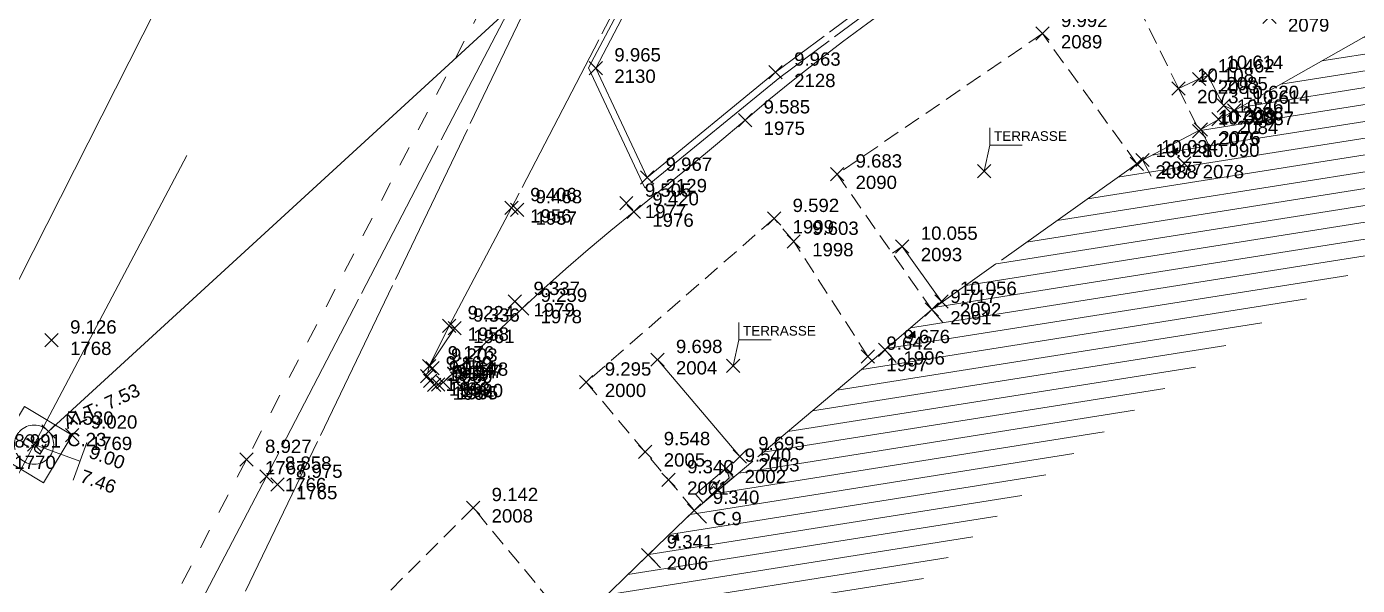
# Model space of a CAD drawing. Header units: metres. Extents: x 1223562 to 1223801, y 7191360 to 7191620.
# Drawn here: x 1223722.73 to 1223742.72, y 7191459.21 to 7191467.61 of the extents above; entities that cross this region are included whole.
import ezdxf
from ezdxf.enums import TextEntityAlignment as Align

# ---------------------------------------------------------------- set-up
doc = ezdxf.new("R2010")
doc.units = ezdxf.units.M
doc.header["$PDMODE"] = 3
doc.header["$PDSIZE"] = 0.1
for name, pattern in [('LL_0822', [2.5, 2.5, 0]), ('LL_0824', [0.35, 0.1, -0.25]), ('LL_0826', [2.5, 2.5, 0]), ('LL_0829', [0.6, 0.3, -0.3]), ('RL_1103', [0.375, 0.25, -0.125]), ('RL_1105', [2.5, 2.5, 0]), ('RL_1110', [2.5, 2.5, 0]), ('SL_1146', [2.5, 2.5, 0]), ('Socle_Continu', [2.5, 2.5, 0]), ('YL_2901', [2.5, 2.5, 0])]:
    doc.linetypes.add(name, pattern=pattern)
for name, color, linetype, lineweight in [('BATIH_SCS', 201, 'Socle_Continu', 13), ('BATIM_SCI', 201, 'Socle_Continu', 13), ('CLOTU_SCS', 212, 'Socle_Continu', 13), ('ELECT_SCS', 1, 'Socle_Continu', 13), ('SIGTA_SCI', 7, 'Socle_Continu', 13), ('SIGTM_SCI', 1, 'Socle_Continu', 13), ('SIGTO_SCI', 255, 'Socle_Continu', 13), ('VOIRI_SCS', 7, 'Socle_Continu', 13)]:
    doc.layers.add(name, color=color, linetype=linetype, lineweight=lineweight)
for name, color, linetype, lineweight, true_color in [('BATIM_SCS', 7, 'Socle_Continu', 13, 0xdf7fff), ('EAUPL_SCT', 5, 'Socle_Continu', 13, 0x0000ff), ('EAUUS_PSI', 7, 'Socle_Continu', 13, 0x7f3f00), ('EAUUS_SCI', 7, 'Socle_Continu', 13, 0x7f3f00), ('EAUUS_SCS', 7, 'Socle_Continu', 13, 0x7f3f00), ('EAUUS_SCT', 7, 'Socle_Continu', 13, 0x7f3f00), ('SIGTS_PSS', 7, 'Socle_Continu', 13, 0x9966cc)]:
    doc.layers.add(name, color=color, linetype=linetype, lineweight=lineweight, true_color=true_color)
doc.styles.add('Reseaux', font='arial.ttf')
doc.styles.get("Standard").update_dxf_attribs({"font": 'arial.ttf'})
doc.linetypes.add('BL_0101', pattern='A,3,-0.2,0.2,-0.381,["ep",Standard,S=0.254,R=0,X=-0.2,Y=-0.1],-0.381,0.2,-0.2', length=4.562)
doc.linetypes.add('CL_0181', pattern='A,3,-0.15,0.4,-0.381,["eu",Standard,S=0.254,R=0,X=-0.2,Y=-0.1],-0.381,0.4,-0.15', length=4.862)
pattern_1 = [(9, (0, 0), (-0.03910861626, 0.246922085149), [])]

# ---------------------------------------------------------------- blocks, each defined once
blk = doc.blocks.new('YP_1521')
at = {"layer": 'SIGTO_SCI', "color": 7, "linetype": 'Socle_Continu'}
blk.add_point((0, 0), dxfattribs=at)
at = {"layer": 'SIGTA_SCI', "linetype": 'Socle_Continu'}
blk.add_attdef('ALT', (0.278, 0.099), '', height=0.2, dxfattribs=at)
at = {"layer": 'SIGTA_SCI', "linetype": 'Socle_Continu', "flags": 9}
blk.add_attdef('CALQUE_ALT', (1.69, -1.18), '', height=0.2, dxfattribs=at)
at = {"layer": 'SIGTM_SCI', "linetype": 'Socle_Continu'}
blk.add_attdef('MAT', (0.278, -0.223), '', height=0.2, dxfattribs=at)
at = {"layer": 'SIGTM_SCI', "linetype": 'Socle_Continu', "flags": 9}
blk.add_attdef('CALQUE_MAT', (1.69, -1.501), '', height=0.2, dxfattribs=at)
at = {"layer": 'SIGTO_SCI', "linetype": 'Socle_Continu', "flags": 9}
for tag, p in [('ID', (1.69, 0.105)), ('NATURE', (1.69, -0.216)), ('FAMILLE', (1.69, -0.538)), ('CALQUE', (1.69, -0.859)), ('PCRS', (1.69, -1.823))]:
    blk.add_attdef(tag, p, '', height=0.2, dxfattribs=at)
blk = doc.blocks.new('CP_0163')
at = {"layer": 'EAUUS_SCS', "linetype": 'Socle_Continu'}
blk.add_lwpolyline([(0, 0), (1, 0), (1, 1), (0, 1)], close=True, dxfattribs=at)
at = {"layer": 'EAUUS_SCS', "linetype": 'Socle_Continu', "const_width": 0.0235, "flags": 128}
for points in [[(0.45, 0.412), (0.362, 0.412, -0.405328), (0.31, 0.465), (0.31, 0.553, -0.999132), (0.45, 0.553), (0.45, 0.518), (0.327, 0.518)], [(0.538, 0.624), (0.538, 0.474, 0.410802), (0.6, 0.412), (0.679, 0.412), (0.679, 0.624)]]:
    blk.add_lwpolyline(points, format="xyb", dxfattribs=at)
at = {"layer": 'EAUUS_SCS', "linetype": 'Socle_Continu'}
blk.add_circle((0.5, 0.5), 0.353, dxfattribs=at)
at = {"layer": 'EAUUS_SCS', "linetype": 'Socle_Continu', "flags": 9}
for tag, p in [('ID', (1.381, 1.06)), ('NATURE', (1.381, 0.739)), ('FAMILLE', (1.381, 0.417)), ('CALQUE', (1.381, 0.096)), ('PCRS', (1.381, -0.225)), ('TYPE', (1.381, -0.546))]:
    blk.add_attdef(tag, p, '', height=0.2, dxfattribs=at)
blk = doc.blocks.new('LP_0841')
at = {"layer": 'VOIRI_SCS', "linetype": 'Socle_Continu', "flags": 128}
blk.add_lwpolyline([(0, 0), (0, 0.5), (1, 0)], dxfattribs=at)
at = {"layer": 'VOIRI_SCS', "linetype": 'Socle_Continu', "flags": 9}
for tag, p in [('ID', (1.428, 0.548)), ('NATURE', (1.428, 0.227)), ('FAMILLE', (1.428, -0.095)), ('CALQUE', (1.428, -0.416)), ('PCRS', (1.428, -0.737))]:
    blk.add_attdef(tag, p, '', height=0.2, dxfattribs=at)
blk = doc.blocks.new('RP_1121')
at = {"layer": 'BATIM_SCS', "linetype": 'Socle_Continu'}
blk.add_hatch(color=256, dxfattribs=at).paths.add_polyline_path([(0.438, 0.086), (0.5, 0.172), (0.563, 0.086)])
for p, q in [((0, 0.276), (0, 0)), ((1, -0.001), (1, 0.275)), ((0.438, 0.086), (0.5, 0.172)), ((0.563, 0.086), (0.438, 0.086)), ((0.5, 0.172), (0.563, 0.086))]:
    blk.add_line(p, q, dxfattribs=at)
at = {"layer": 'BATIM_SCS', "linetype": 'Socle_Continu', "flags": 9}
for tag, p in [('ID', (1.431, 0.651)), ('NATURE', (1.431, 0.33)), ('FAMILLE', (1.431, 0.008)), ('CALQUE', (1.431, -0.313)), ('PCRS', (1.431, -0.634))]:
    blk.add_attdef(tag, p, '', height=0.2, dxfattribs=at)
blk = doc.blocks.new('*U65')
at = {"layer": 'BATIM_SCI', "linetype": 'Socle_Continu'}
blk.add_line((0.114, 0.54), (0, 0), dxfattribs=at)
at = {"layer": 'BATIM_SCI', "linetype": 'Socle_Continu', "flags": 128}
blk.add_lwpolyline([(0.787, 0.54), (0.114, 0.54), (0.114, 0.897)], dxfattribs=at)
at = {"layer": 'BATIM_SCI', "linetype": 'Socle_Continu'}
blk.add_point((0, 0), dxfattribs=at)
blk.add_attdef('TXT', (0.203, 0.627), '', height=0.2, dxfattribs=at)
at = {"layer": 'BATIM_SCI', "linetype": 'Socle_Continu', "flags": 9}
for tag, p in [('ID', (1.967, 0.144)), ('NATURE', (1.967, -0.177)), ('FAMILLE', (1.967, -0.499)), ('CALQUE', (1.967, -0.82)), ('PCRS', (1.967, -1.141))]:
    blk.add_attdef(tag, p, '', height=0.2, dxfattribs=at)
blk = doc.blocks.new('FP_0406')
at = {"layer": 'ELECT_SCS', "linetype": 'Socle_Continu'}
blk.add_hatch(color=256, dxfattribs=at).paths.add_polyline_path([(0, 0), (0, 0.286), (1, 0.286), (0.1, 0.229)])
at = {"layer": 'ELECT_SCS', "linetype": 'Socle_Continu', "flags": 128}
blk.add_lwpolyline([(0, 0.286), (0, 0), (1, 0), (1, 0.286)], close=True, dxfattribs=at)
at = {"layer": 'ELECT_SCS', "linetype": 'Socle_Continu'}
blk.add_lwpolyline([(0, 0), (0, 0.286), (1, 0.286), (0.1, 0.229)], close=True, dxfattribs=at)
at = {"layer": 'ELECT_SCS', "linetype": 'Socle_Continu', "flags": 128}
blk.add_lwpolyline([(0.689, 0.161), (0.466, 0.074), (0.473, 0.136), (0.314, 0.12), (0.54, 0.215), (0.526, 0.147), (0.689, 0.161)], dxfattribs=at)
at = {"layer": 'ELECT_SCS', "linetype": 'Socle_Continu', "flags": 9}
for tag, p in [('ID', (1.244, 0.678)), ('NATURE', (1.244, 0.357)), ('FAMILLE', (1.244, 0.035)), ('CALQUE', (1.244, -0.286)), ('PCRS', (1.244, -0.607))]:
    blk.add_attdef(tag, p, '', height=0.2, dxfattribs=at)
blk = doc.blocks.new('CP_2101')
at = {"layer": 'EAUUS_PSI', "linetype": 'Socle_Continu'}
blk.add_line((0.733, 0), (0, 0), dxfattribs=at)
at = {"layer": 'EAUUS_PSI', "linetype": 'Socle_Continu', "flags": 128}
blk.add_lwpolyline([(0.733, -0.3), (0.733, 0.3)], dxfattribs=at)
at = {"layer": 'EAUUS_PSI', "linetype": 'Socle_Continu'}
blk.add_point((0, 0), dxfattribs=at)
at = {"layer": 'EAUUS_PSI', "linetype": 'Socle_Continu', "style": 'Reseaux', "flags": 9}
for tag, p in [('ID', (2.525, 0.541)), ('NATURE', (2.525, 0.22))]:
    blk.add_attdef(tag, p, '', height=0.2, dxfattribs=at)
at = {"layer": 'EAUUS_PSI', "linetype": 'Socle_Continu'}
for tag, p in [('TAMPON', (0.824, 0.196)), ('RADIER', (0.824, -0.192))]:
    blk.add_attdef(tag, text='', height=0.2, dxfattribs=at).set_placement(p, align=Align.MIDDLE_LEFT)
at = {"layer": 'EAUUS_PSI', "linetype": 'Socle_Continu', "flags": 9}
for tag, p in [('FAMILLE', (2.525, -0.101)), ('CALQUE', (2.525, -0.423)), ('PCRS', (2.525, -0.744))]:
    blk.add_attdef(tag, p, '', height=0.2, dxfattribs=at)
blk = doc.blocks.new('CP_0169')
at = {"layer": 'EAUUS_SCI', "linetype": 'Socle_Continu'}
blk.add_point((0, 0), dxfattribs=at)
at = {"layer": 'EAUUS_SCI', "linetype": 'Socle_Continu', "insert": (0.268, 0.01), "char_height": 0.2, "attachment_point": 4}
blk.add_mtext_dynamic_manual_height_columns('\\pxql;ALT:', width=0.46273, gutter_width=1, heights=[0], dxfattribs=at)
at = {"layer": 'EAUUS_SCI', "linetype": 'Socle_Continu', "style": 'Reseaux', "flags": 9}
for tag, p in [('ID', (2.066, 0.187)), ('NATURE', (2.066, -0.134))]:
    blk.add_attdef(tag, p, '', height=0.2, dxfattribs=at)
at = {"layer": 'EAUUS_SCI', "linetype": 'Socle_Continu'}
blk.add_attdef('ALT', text='', height=0.2, dxfattribs=at).set_placement((0.952, 0.01), align=Align.MIDDLE_LEFT)
at = {"layer": 'EAUUS_SCI', "linetype": 'Socle_Continu', "flags": 9}
for tag, p in [('FAMILLE', (2.066, -0.456)), ('CALQUE', (2.066, -0.777)), ('TYPE', (2.066, -1.098)), ('PCRS', (2.066, -1.419))]:
    blk.add_attdef(tag, p, '', height=0.2, dxfattribs=at)

msp = doc.modelspace()

# ---------------------------------------------------------------- hatches: boundary and pattern name
at = {"layer": 'BATIH_SCS', "linetype": 'Socle_Continu'}
h = msp.add_hatch(dxfattribs=at)
h.set_pattern_fill('RL_1107', color=256, angle=324, pattern_type=2)
h.set_pattern_definition(pattern_1)
h.paths.add_polyline_path([(1223715.221, 7191462.04), (1223715.678, 7191462.949), (1223716.233, 7191464.007), (1223716.476, 7191464.486), (1223717.052, 7191465.57), (1223718.068, 7191467.537), (1223719.743, 7191470.824), (1223720.161, 7191471.617), (1223723.001, 7191477.102), (1223724.116, 7191479.261), (1223724.827, 7191480.674), (1223728.369, 7191487.521), (1223729.933, 7191490.592), (1223729.809, 7191490.655, -0.713689), (1223729.362, 7191490.809, -0.535543), (1223729.708, 7191491.04), (1223729.749, 7191491.137), (1223728.002, 7191492.156), (1223727.26, 7191491.953), (1223701.685, 7191442.431), (1223684.443, 7191452.241), (1223682.954, 7191449.637), (1223686.743, 7191447.471), (1223687.774, 7191446.922), (1223687.773, 7191446.921), (1223688.043, 7191446.77), (1223688.066, 7191446.809), (1223691.323, 7191444.938), (1223691.297, 7191444.895), (1223691.966, 7191444.496), (1223692.478, 7191444.206), (1223694.64, 7191442.973), (1223694.98, 7191442.776), (1223696.019, 7191442.187), (1223697.189, 7191441.536), (1223697.785, 7191441.198), (1223701.033, 7191439.35), (1223701.621, 7191439.015), (1223702.807, 7191438.342, 0.15962), (1223702.897, 7191438.327, 0.245462), (1223703.007, 7191438.409), (1223703.554, 7191439.494), (1223703.921, 7191440.222), (1223708.099, 7191448.324), (1223708.732, 7191449.565), (1223709.615, 7191451.28), (1223710.016, 7191452.078), (1223712.5, 7191456.867), (1223712.931, 7191457.654)])
h.paths.add_polyline_path([(1223712.565, 7191457.343), (1223712.667, 7191457.351), (1223712.613, 7191457.253)], flags=16)
h.paths.add_polyline_path([(1223715.344, 7191462.476), (1223715.296, 7191462.572), (1223715.401, 7191462.59)], flags=16)
h.paths.add_polyline_path([(1223709.764, 7191451.768), (1223709.713, 7191451.668), (1223709.662, 7191451.757)], flags=16)
h.paths.add_polyline_path([(1223716.242, 7191464.304), (1223716.254, 7191464.317), (1223716.238, 7191464.287), (1223716.232, 7191464.253), (1223716.248, 7191464.244), (1223716.257, 7191464.24), (1223716.273, 7191464.251), (1223716.295, 7191464.296), (1223716.319, 7191464.321), (1223716.327, 7191464.317), (1223716.352, 7191464.304), (1223716.337, 7191464.274), (1223716.344, 7191464.309), (1223716.319, 7191464.321), (1223716.295, 7191464.296), (1223716.273, 7191464.251), (1223716.225, 7191464.219)], flags=16)
h.paths.add_polyline_path([(1223708.379, 7191449.061), (1223708.3, 7191448.906), (1223708.262, 7191449.023)], flags=16)
h.paths.add_polyline_path([(1223717.42, 7191466.47), (1223717.407, 7191466.633), (1223717.547, 7191466.716)], flags=16)
h.paths.add_polyline_path([(1223719.138, 7191469.819), (1223719.083, 7191469.902), (1223719.182, 7191469.906)], flags=16)
h.paths.add_polyline_path([(1223719.85, 7191471.211), (1223719.8, 7191471.301), (1223719.902, 7191471.31)], flags=16)
h.paths.add_polyline_path([(1223703.584, 7191439.964), (1223703.562, 7191439.918), (1223703.551, 7191439.867), (1223703.589, 7191439.847), (1223703.613, 7191439.864), (1223703.648, 7191439.932), (1223703.683, 7191439.971), (1223703.721, 7191439.952), (1223703.706, 7191439.874), (1223703.688, 7191439.855), (1223703.711, 7191439.9), (1223703.721, 7191439.952), (1223703.683, 7191439.971), (1223703.648, 7191439.932), (1223703.602, 7191439.841), (1223703.551, 7191439.867), (1223703.567, 7191439.944)], flags=16)
h.paths.add_polyline_path([(1223701.384, 7191439.326), (1223701.342, 7191439.336), (1223701.324, 7191439.306), (1223701.337, 7191439.285), (1223701.392, 7191439.254), (1223701.423, 7191439.222), (1223701.417, 7191439.212), (1223701.405, 7191439.192), (1223701.342, 7191439.208), (1223701.326, 7191439.223), (1223701.363, 7191439.202), (1223701.405, 7191439.192), (1223701.423, 7191439.222), (1223701.392, 7191439.254), (1223701.319, 7191439.295), (1223701.342, 7191439.336), (1223701.406, 7191439.32), (1223701.421, 7191439.305)], flags=16)
h.paths.add_polyline_path([(1223697.582, 7191441.491), (1223697.545, 7191441.512), (1223697.502, 7191441.523), (1223697.484, 7191441.492), (1223697.497, 7191441.471), (1223697.553, 7191441.439), (1223697.584, 7191441.408), (1223697.578, 7191441.397), (1223697.566, 7191441.377), (1223697.501, 7191441.393), (1223697.486, 7191441.409), (1223697.523, 7191441.387), (1223697.566, 7191441.377), (1223697.584, 7191441.408), (1223697.553, 7191441.439), (1223697.478, 7191441.482), (1223697.502, 7191441.523), (1223697.566, 7191441.507)], flags=16)
h.paths.add_polyline_path([(1223695.584, 7191442.631), (1223695.607, 7191442.52), (1223695.477, 7191442.593)], flags=16)
h.paths.add_polyline_path([(1223723.041, 7191477.252), (1223723.441, 7191478.242), (1223724.017, 7191479.141)], flags=16)
h.paths.add_polyline_path([(1223694.522, 7191443.079), (1223692.629, 7191444.158), (1223693.625, 7191443.705)], flags=16)
h.paths.add_polyline_path([(1223687.311, 7191447.364), (1223687.331, 7191447.255), (1223687.21, 7191447.32)], flags=16)
h.paths.add_polyline_path([(1223725.351, 7191481.844), (1223725.308, 7191481.95), (1223725.419, 7191481.977)], flags=16)
h = msp.add_hatch(dxfattribs=at)
h.set_pattern_fill('RL_1107', color=256, angle=324, pattern_type=2)
h.set_pattern_definition(pattern_1)
h.paths.add_polyline_path([(1223734.774, 7191458.11), (1223737.57, 7191460.468), (1223738.179, 7191460.991), (1223741.047, 7191463.032), (1223741.806, 7191463.43), (1223744.902, 7191465.188), (1223746.432, 7191466.015), (1223746.502, 7191466.045), (1223747.824, 7191466.636), (1223750.884, 7191468.054), (1223748.434, 7191474.756), (1223748.165, 7191475.484), (1223748.281, 7191475.526), (1223751.777, 7191476.792), (1223754.931, 7191477.924), (1223754.885, 7191478.05), (1223760.818, 7191480.183), (1223761.947, 7191480.614), (1223764.032, 7191481.369), (1223764.066, 7191481.273), (1223765.561, 7191481.815), (1223769.056, 7191483.061), (1223773.425, 7191484.644), (1223774.643, 7191485.075), (1223778.453, 7191486.464), (1223777.426, 7191489.283), (1223773.629, 7191487.899), (1223772.414, 7191487.469), (1223768.034, 7191485.881), (1223767.366, 7191485.639), (1223767.322, 7191485.761), (1223766.466, 7191485.451), (1223766.504, 7191485.348), (1223765.864, 7191485.116), (1223765.83, 7191485.21), (1223764.999, 7191484.909), (1223760.9, 7191483.426), (1223759.774, 7191482.996), (1223753.801, 7191480.848), (1223751.033, 7191479.829), (1223751.071, 7191479.726), (1223750.957, 7191479.685), (1223750.9, 7191479.842), (1223750.782, 7191479.8), (1223749.847, 7191479.464), (1223749.904, 7191479.304), (1223749.94, 7191479.205), (1223749.904, 7191479.304), (1223747.263, 7191478.348), (1223744.312, 7191477.287), (1223744.471, 7191476.835), (1223745.617, 7191473.722), (1223747.119, 7191469.616), (1223746.581, 7191469.366), (1223745.31, 7191468.798), (1223745.135, 7191468.725), (1223743.448, 7191467.812), (1223740.344, 7191466.049), (1223740.343, 7191466.05), (1223739.497, 7191465.606), (1223739.411, 7191465.55), (1223736.329, 7191463.357), (1223735.626, 7191462.753), (1223732.761, 7191460.337), (1223732.069, 7191459.667), (1223729.39, 7191457.078), (1223728.664, 7191456.399), (1223727.217, 7191454.748), (1223726.804, 7191454.242), (1223725.113, 7191451.913), (1223725.062, 7191451.944), (1223724.339, 7191450.834, 0.014624), (1223723.451, 7191449.516, 0.01629), (1223722.554, 7191447.99), (1223721.85, 7191446.726), (1223721.08, 7191445.259), (1223720.409, 7191443.969), (1223719.859, 7191442.869), (1223719.239, 7191441.685), (1223719.239, 7191441.686), (1223718.761, 7191440.858), (1223717.859, 7191439.088), (1223716.812, 7191437.09), (1223715.887, 7191435.293), (1223715.675, 7191434.911), (1223714.504, 7191432.68), (1223714.106, 7191431.934), (1223716.64, 7191430.518), (1223717.15, 7191430.233), (1223717.12, 7191430.179), (1223721.513, 7191427.684), (1223722.195, 7191427.297), (1223722.452, 7191427.162), (1223722.733, 7191427.005), (1223727.812, 7191424.096), (1223727.846, 7191424.157), (1223728.029, 7191424.052), (1223728.048, 7191424.087), (1223728.9, 7191423.572), (1223729.743, 7191423.046), (1223729.905, 7191422.946), (1223729.889, 7191422.92), (1223732.78, 7191421.284), (1223735.413, 7191419.743), (1223736.903, 7191422.347), (1223718.126, 7191433.125), (1223718.316, 7191433.487), (1223718.534, 7191433.88), (1223719.474, 7191435.707), (1223720.524, 7191437.711), (1223721.398, 7191439.426), (1223721.877, 7191440.256), (1223722.53, 7191441.502), (1223723.081, 7191442.606), (1223723.739, 7191443.87), (1223724.489, 7191445.3), (1223725.182, 7191446.543, -0.016433), (1223725.986, 7191447.913, -0.015305), (1223726.815, 7191449.138), (1223726.886, 7191449.248), (1223729.181, 7191452.411), (1223729.507, 7191452.81), (1223730.823, 7191454.31), (1223731.457, 7191454.905), (1223734.155, 7191457.51)])
h.paths.add_polyline_path([(1223732.43, 7191459.9), (1223732.516, 7191459.984), (1223732.531, 7191459.882)], flags=16)
h.paths.add_polyline_path([(1223729.131, 7191456.718), (1223729.145, 7191456.613), (1223729.04, 7191456.633)], flags=16)
h.paths.add_polyline_path([(1223735.986, 7191462.956), (1223736.074, 7191463.032), (1223736.082, 7191462.934)], flags=16)
h.paths.add_polyline_path([(1223724.888, 7191451.282), (1223724.93, 7191451.187), (1223724.826, 7191451.185)], flags=16)
h.paths.add_polyline_path([(1223739.918, 7191465.73), (1223740.027, 7191465.787), (1223740.013, 7191465.682)], flags=16)
h.paths.add_polyline_path([(1223745.901, 7191468.968), (1223746.06, 7191469.039), (1223746.016, 7191468.925)], flags=16)
h.paths.add_polyline_path([(1223719.668, 7191442.319), (1223719.706, 7191442.206), (1223719.592, 7191442.173)], flags=16)
h.paths.add_polyline_path([(1223716.525, 7191436.243), (1223716.585, 7191436.07), (1223716.409, 7191436.019)], flags=16)
h.paths.add_polyline_path([(1223750.285, 7191479.53), (1223750.402, 7191479.572), (1223750.373, 7191479.47)], flags=16)
h.paths.add_polyline_path([(1223752.865, 7191480.362), (1223753.083, 7191480.442), (1223753.02, 7191480.277)], flags=16)
h.paths.add_polyline_path([(1223721.939, 7191427.64), (1223721.939, 7191427.541), (1223721.854, 7191427.589)], flags=16)
h.paths.add_polyline_path([(1223729.413, 7191423.456), (1223729.42, 7191423.35), (1223729.314, 7191423.415)], flags=16)
h.paths.add_polyline_path([(1223760.298, 7191483.104), (1223760.438, 7191483.158), (1223760.399, 7191483.05)], flags=16)
h.paths.add_polyline_path([(1223771.667, 7191487.085), (1223771.841, 7191487.148), (1223771.79, 7191487.017)], flags=16)
h.paths.add_polyline_path([(1223774.047, 7191487.978), (1223774.16, 7191488.019), (1223774.127, 7191487.934)], flags=16)

# ---------------------------------------------------------------- linework, layer by layer
at = {"layer": 'BATIM_SCS', "linetype": 'RL_1105'}
msp.add_polyline3d([(1223743.448, 7191467.812, 10.78), (1223740.369, 7191466.063, 10.329), (1223739.497, 7191465.606, 10.034), (1223739.411, 7191465.55, 10.028), (1223736.329, 7191463.357, 9.717), (1223735.626, 7191462.753, 9.676), (1223732.761, 7191460.337, 9.34), (1223732.069, 7191459.667, 9.341), (1223729.39, 7191457.078, 9.173)], dxfattribs=at)
at = {"layer": 'BATIM_SCS', "linetype": 'RL_1103'}
for points in [[(1223739.429, 7191467.918, 10.151), (1223740.037, 7191466.682, 10.108), (1223740.348, 7191466.04, 10.098)], [(1223739.411, 7191465.55, 10.028), (1223737.991, 7191467.507, 9.992), (1223734.906, 7191465.393, 9.683), (1223736.329, 7191463.357, 9.717)], [(1223735.369, 7191462.653, 9.642), (1223734.254, 7191464.381, 9.603), (1223733.96, 7191464.725, 9.592), (1223731.138, 7191462.265, 9.295), (1223732.761, 7191460.337, 9.34)], [(1223730.846, 7191458.676, 9.164), (1223729.438, 7191460.378, 9.142), (1223726.562, 7191457.495, 8.827), (1223725.836, 7191456.15, 8.696), (1223727.217, 7191454.748, 8.662)]]:
    msp.add_polyline3d(points, dxfattribs=at)
at = {"layer": 'BATIM_SCS', "linetype": 'RL_1110'}
for points in [[(1223740.037, 7191466.682, 10.108), (1223740.348, 7191466.824, 10.462), (1223740.477, 7191466.877, 10.614), (1223740.714, 7191466.424, 10.62), (1223740.872, 7191466.353, 10.614)], [(1223736.473, 7191463.478, 10.056), (1223735.886, 7191464.307, 10.055), (1223735.737, 7191464.203, 9.996)], [(1223733.443, 7191461.146, 9.695), (1223732.207, 7191462.604, 9.698)]]:
    msp.add_polyline3d(points, dxfattribs=at)
at = {"layer": 'CLOTU_SCS', "linetype": 'SL_1146'}
for points in [[(1223736.873, 7191468.95, 10.099), (1223734.044, 7191466.846, 9.947), (1223732.016, 7191465.186, 9.803), (1223731.17, 7191466.992, 9.939), (1223733.402, 7191471.201, 10.026)], [(1223736.795, 7191469.027, 10.05), (1223733.983, 7191466.925, 9.963), (1223732.052, 7191465.344, 9.967), (1223731.282, 7191466.989, 9.965), (1223733.455, 7191471.13, 9.985)]]:
    msp.add_polyline3d(points, dxfattribs=at)
at = {"layer": 'EAUPL_SCT', "linetype": 'BL_0101'}
msp.add_polyline3d([(1223737.662, 7191493.566, 9.1), (1223707.578, 7191434.086, 2.45)], dxfattribs=at)
at = {"layer": 'EAUUS_SCT', "linetype": 'CL_0181'}
for points in [[(1223743.334, 7191480.133, 8.54), (1223723.06, 7191461.526, 7.53)], [(1223725.139, 7191465.676, 7.46), (1223722.842, 7191461.326, 7.46)], [(1223722.842, 7191461.326, 7.46), (1223706.3, 7191430.174, 5.23)]]:
    msp.add_polyline3d(points, dxfattribs=at)
at = {"layer": 'SIGTS_PSS', "linetype": 'YL_2901'}
msp.add_polyline3d([(1223754.624, 7191615.542, 13.233), (1223774.768, 7191564.41, 13.107), (1223759.899, 7191516.921, 12.089), (1223739.481, 7191487.157, 10.877), (1223712.27, 7191430.488, 6.902), (1223666.985, 7191365.329, 3.888), (1223604.313, 7191397.356, 4.87), (1223562.746, 7191366.34, 4.088)], dxfattribs=at)
at = {"layer": 'VOIRI_SCS', "linetype": 'LL_0829'}
msp.add_polyline3d([(1223738.65, 7191485.834, 10.772), (1223738.491, 7191485.922, 10.771), (1223738.456, 7191485.844, 10.763), (1223738.33, 7191485.88, 10.783), (1223738.015, 7191485.306, 10.739), (1223737.97, 7191485.179, 10.739), (1223737.941, 7191484.692, 10.708), (1223737.947, 7191484.577, 10.699), (1223737.904, 7191483.891, 10.648), (1223737.877, 7191483.771, 10.634), (1223736.549, 7191481.329, 10.425), (1223736.368, 7191480.954, 10.4), (1223730.967, 7191470.585, 9.62), (1223726.034, 7191461.102, 8.927), (1223724.241, 7191457.666, 8.664), (1223721.342, 7191452.082, 8.228), (1223716.619, 7191442.95, 7.587), (1223712.505, 7191434.939, 7.064), (1223712.806, 7191434.767, 7.008)], dxfattribs=at)
at = {"layer": 'VOIRI_SCS', "linetype": 'LL_0822'}
for points in [[(1223736.561, 7191480.583, 10.356), (1223731.311, 7191470.433, 9.569), (1223726.333, 7191460.849, 8.858), (1223724.597, 7191457.518, 8.602), (1223724.077, 7191456.532, 8.534), (1223722.338, 7191453.222, 8.257), (1223721.842, 7191452.246, 8.21)], [(1223736.134, 7191468.205, 9.837), (1223735.748, 7191467.938, 9.801), (1223735.366, 7191467.664, 9.765), (1223734.988, 7191467.385, 9.729), (1223734.615, 7191467.099, 9.693), (1223734.247, 7191466.808, 9.657), (1223733.883, 7191466.511, 9.621), (1223733.524, 7191466.207, 9.585), (1223733.111, 7191465.856, 9.544), (1223732.695, 7191465.508, 9.503), (1223732.275, 7191465.165, 9.461), (1223731.853, 7191464.825, 9.42), (1223731.508, 7191464.545, 9.388), (1223731.167, 7191464.26, 9.356), (1223730.832, 7191463.97, 9.323), (1223730.501, 7191463.675, 9.291), (1223730.174, 7191463.374, 9.259), (1223728.988, 7191462.263, 9.148)]]:
    msp.add_polyline3d(points, dxfattribs=at)
at = {"layer": 'VOIRI_SCS', "linetype": 'LL_0826'}
msp.add_polyline3d([(1223738.204, 7191479.596, 10.57), (1223738.145, 7191479.616, 10.567), (1223737.867, 7191479.583, 10.526), (1223737.639, 7191479.461, 10.493), (1223737.423, 7191479.191, 10.469), (1223733.719, 7191472.031, 9.951), (1223730.017, 7191464.888, 9.406), (1223729.077, 7191463.112, 9.224), (1223728.778, 7191462.508, 9.176)], dxfattribs=at)
at = {"layer": 'VOIRI_SCS', "linetype": 'LL_0824'}
msp.add_polyline3d([(1223728.778, 7191462.508, 9.176), (1223728.748, 7191462.357, 9.169), (1223728.794, 7191462.285, 9.164), (1223728.854, 7191462.224, 9.157), (1223728.913, 7191462.23, 9.147), (1223728.988, 7191462.263, 9.148)], dxfattribs=at)

# ---------------------------------------------------------------- block references
at = {"layer": 'BATIM_SCI', "linetype": 'Socle_Continu', "xscale": 0.7265672, "yscale": 0.7265672, "zscale": 0.7265672}
for p in [(1223737.116, 7191465.438), (1223733.345, 7191462.51)]:
    msp.add_blockref('*U65', p, dxfattribs=at).add_auto_attribs({'TXT': 'TERRASSE'})
at = {"layer": 'BATIM_SCS', "linetype": 'Socle_Continu', "xscale": 0.9848113143765035, "rotation": 207.6475951197742}
msp.add_blockref('RP_1121', (1223740.369, 7191466.063, 10.329), dxfattribs=at)
at = {"layer": 'BATIM_SCS', "linetype": 'Socle_Continu'}
for p, xscale, yscale, zscale, rotation in [((1223736.329, 7191463.357, 9.717), 0.9262269233009676, 0.9262269233009676, 0.9262269233009676, 220.6427954180623), ((1223732.761, 7191460.337, 9.34), 0.9635846562255274, 0.9635846562255274, 0.9635846562255274, 224.1175809822927)]:
    msp.add_blockref('RP_1121', p, dxfattribs=dict(at, xscale=xscale, yscale=yscale, zscale=zscale, rotation=rotation))
at = {"layer": 'EAUUS_PSI', "linetype": 'Socle_Continu', "rotation": 340.0476317138132}
msp.add_blockref('CP_2101', (1223722.842, 7191461.326, 9), dxfattribs=at).add_auto_attribs({'TAMPON': '9.00', 'RADIER': '7.46'})
at = {"layer": 'EAUUS_SCI', "linetype": 'Socle_Continu', "rotation": 24.88630337578039}
msp.add_blockref('CP_0169', (1223723.06, 7191461.526, 7.53), dxfattribs=at).add_auto_attribs({'ALT': '7.53'})
at = {"layer": 'EAUUS_SCS', "linetype": 'Socle_Continu', "xscale": 0.8363259132983565, "yscale": 0.8363259132983565, "rotation": 328.9136171420478}
msp.add_blockref('CP_0163', (1223722.268, 7191461.184, 8.991), dxfattribs=at)
at = {"layer": 'ELECT_SCS', "linetype": 'Socle_Continu', "xscale": 0.6000000001157971, "yscale": 0.6000000001157971, "zscale": 0.6000000001157971, "rotation": 220.1433376939859}
msp.add_blockref('FP_0406', (1223733.24, 7191460.97, 9.54), dxfattribs=at)
at = {"layer": 'SIGTO_SCI', "linetype": 'Socle_Continu'}
for p, values in [((1223741.402, 7191467.759, 10.615), {'ALT': '10.615', 'MAT': '2079'}), ((1223737.991, 7191467.507, 9.992), {'ALT': '9.992', 'MAT': '2089'}), ((1223731.282, 7191466.989, 9.965), {'ALT': '9.965', 'MAT': '2130'}), ((1223733.983, 7191466.925, 9.963), {'ALT': '9.963', 'MAT': '2128'}), ((1223740.348, 7191466.824, 10.462), {'ALT': '10.462', 'MAT': '2083'}), ((1223740.477, 7191466.877, 10.614), {'ALT': '10.614', 'MAT': '2085'}), ((1223740.037, 7191466.682, 10.108), {'ALT': '10.108', 'MAT': '2073'}), ((1223740.714, 7191466.424, 10.62), {'ALT': '10.620', 'MAT': '2086'}), ((1223740.872, 7191466.353, 10.614), {'ALT': '10.614', 'MAT': '2087'}), ((1223733.524, 7191466.207, 9.585), {'ALT': '9.585', 'MAT': '1975'}), ((1223740.634, 7191466.218, 10.461), {'ALT': '10.461', 'MAT': '2084'}), ((1223740.348, 7191466.04, 10.098), {'ALT': '10.098', 'MAT': '2075'}), ((1223740.369, 7191466.063, 10.329), {'ALT': '10.329', 'MAT': '2076'}), ((1223739.411, 7191465.55, 10.028), {'ALT': '10.028', 'MAT': '2088'}), ((1223739.497, 7191465.606, 10.034), {'ALT': '10.034', 'MAT': '2077'}), ((1223740.121, 7191465.554, 10.09), {'ALT': '10.090', 'MAT': '2078'}), ((1223732.052, 7191465.344, 9.967), {'ALT': '9.967', 'MAT': '2129'}), ((1223734.906, 7191465.393, 9.683), {'ALT': '9.683', 'MAT': '2090'}), ((1223731.74, 7191464.955, 9.505), {'ALT': '9.505', 'MAT': '1977'}), ((1223730.017, 7191464.888, 9.406), {'ALT': '9.406', 'MAT': '1956'}), ((1223730.098, 7191464.856, 9.468), {'ALT': '9.468', 'MAT': '1957'}), ((1223731.853, 7191464.825, 9.42), {'ALT': '9.420', 'MAT': '1976'}), ((1223733.96, 7191464.725, 9.592), {'ALT': '9.592', 'MAT': '1999'}), ((1223734.254, 7191464.381, 9.603), {'ALT': '9.603', 'MAT': '1998'}), ((1223735.886, 7191464.307, 10.055), {'ALT': '10.055', 'MAT': '2093'}), ((1223730.067, 7191463.477, 9.337), {'ALT': '9.337', 'MAT': '1979'}), ((1223730.174, 7191463.374, 9.259), {'ALT': '9.259', 'MAT': '1978'}), ((1223736.329, 7191463.357, 9.717), {'ALT': '9.717', 'MAT': '2091'}), ((1223736.473, 7191463.478, 10.056), {'ALT': '10.056', 'MAT': '2092'}), ((1223729.077, 7191463.112, 9.224), {'ALT': '9.224', 'MAT': '1958'}), ((1223723.105, 7191462.897, 9.126), {'ALT': '9.126', 'MAT': '1768'}), ((1223729.161, 7191463.076, 9.336), {'ALT': '9.336', 'MAT': '1961'}), ((1223735.626, 7191462.753, 9.676), {'ALT': '9.676', 'MAT': '1996'}), ((1223728.778, 7191462.508, 9.176), {'ALT': '9.176', 'MAT': '1959'}), ((1223732.207, 7191462.604, 9.698), {'ALT': '9.698', 'MAT': '2004'}), ((1223735.369, 7191462.653, 9.642), {'ALT': '9.642', 'MAT': '1997'}), ((1223728.748, 7191462.357, 9.169), {'ALT': '9.169', 'MAT': '1962'}), ((1223728.828, 7191462.475, 9.203), {'ALT': '9.203', 'MAT': '1960'}), ((1223728.794, 7191462.285, 9.164), {'ALT': '9.164', 'MAT': '1963'}), ((1223728.854, 7191462.224, 9.157), {'ALT': '9.157', 'MAT': '1964'}), ((1223728.913, 7191462.23, 9.147), {'ALT': '9.147', 'MAT': '1965'}), ((1223728.988, 7191462.263, 9.148), {'ALT': '9.148', 'MAT': '1980'}), ((1223731.138, 7191462.265, 9.295), {'ALT': '9.295', 'MAT': '2000'}), ((1223723.06, 7191461.526, 7.53), {'ALT': '7.530', 'MAT': 'C.23'}), ((1223723.416, 7191461.468, 9.02), {'ALT': '9.020', 'MAT': '1769'}), ((1223722.268, 7191461.184, 8.991), {'ALT': '8.991', 'MAT': '1770'}), ((1223726.034, 7191461.102, 8.927), {'ALT': '8.927', 'MAT': '1767'}), ((1223732.024, 7191461.219, 9.548), {'ALT': '9.548', 'MAT': '2005'}), ((1223733.443, 7191461.146, 9.695), {'ALT': '9.695', 'MAT': '2003'}), ((1223733.24, 7191460.97, 9.54), {'ALT': '9.540', 'MAT': '2002'}), ((1223726.333, 7191460.849, 8.858), {'ALT': '8.858', 'MAT': '1766'}), ((1223726.499, 7191460.728, 8.975), {'ALT': '8.975', 'MAT': '1765'}), ((1223732.375, 7191460.796, 9.34), {'ALT': '9.340', 'MAT': '2001'}), ((1223729.438, 7191460.378, 9.142), {'ALT': '9.142', 'MAT': '2008'}), ((1223732.761, 7191460.337, 9.34), {'ALT': '9.340', 'MAT': 'C.9'}), ((1223732.069, 7191459.667, 9.341), {'ALT': '9.341', 'MAT': '2006'})]:
    msp.add_blockref('YP_1521', p, dxfattribs=at).add_auto_attribs(values)
at = {"layer": 'VOIRI_SCS', "linetype": 'Socle_Continu', "xscale": 0.6741, "yscale": 0.183554534452614, "zscale": 3.053902083681068, "rotation": 243.6639943689153}
msp.add_blockref('LP_0841', (1223729.077, 7191463.112, 9.224), dxfattribs=at)

doc.saveas('drawing.dxf')
